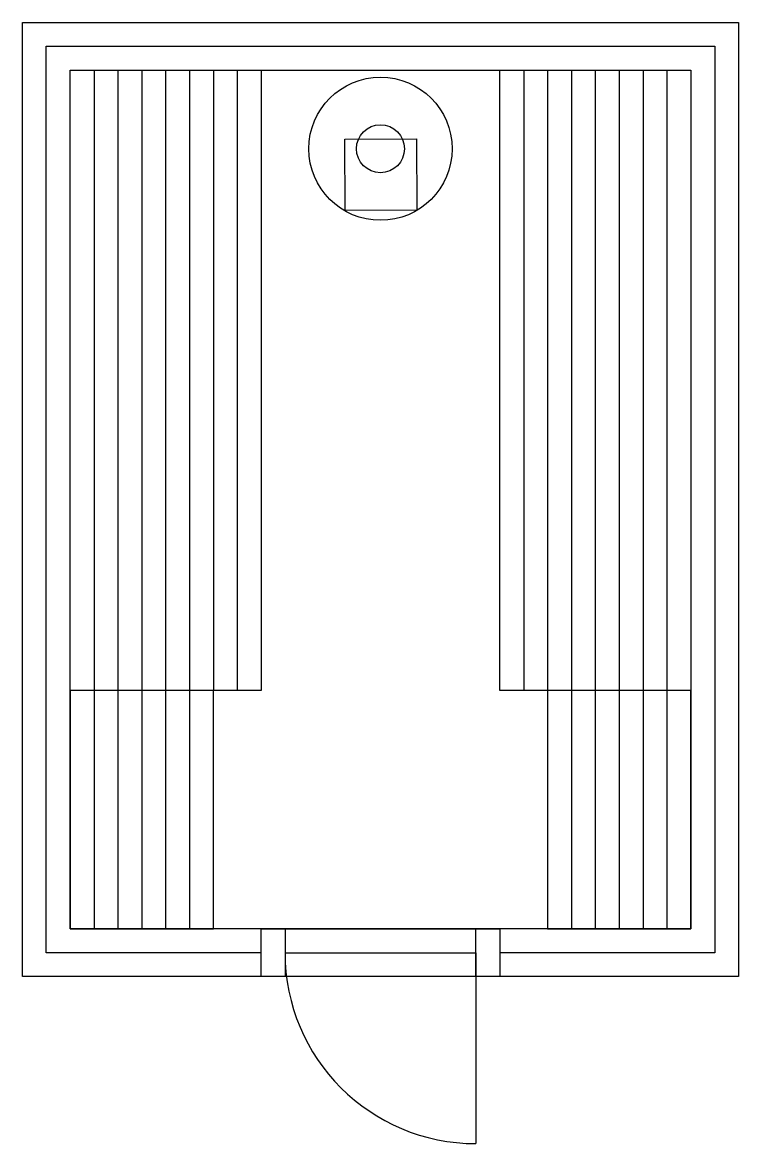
# Model space of a CAD drawing. Header units: millimetres. Extents: x -14813 to 141433, y -60308 to 84383.
# Drawn here: x 33611 to 36611, y 8871 to 13571 of the extents above; entities that cross this region are included whole.
import ezdxf

# ---------------------------------------------------------------- set-up
doc = ezdxf.new("R2010")
doc.units = ezdxf.units.MM
for name, color, linetype, lineweight in [('двери', 5, 'Continuous', 25), ('мебель', 44, 'Continuous', 25), ('оборудование', 30, 'Continuous', 25), ('стены', 7, 'Continuous', 25)]:
    doc.layers.add(name, color=color, linetype=linetype, lineweight=lineweight)

msp = doc.modelspace()

# ---------------------------------------------------------------- linework, layer by layer
at = {"layer": 'двери'}
for p, q in [((34710.9, 9671.4), (35510.9, 9671.4)), ((35510.9, 9671.4), (35510.9, 8871.4))]:
    msp.add_line(p, q, dxfattribs=at)
for points in [[(35110.9, 9771.4), (35610.9, 9771.4), (35610.9, 9571.4), (34610.9, 9571.4), (34610.9, 9771.4), (35610.9, 9771.4)], [(34610.9, 9771.4), (34710.9, 9771.4), (34710.9, 9571.4), (34610.9, 9571.4), (34610.9, 9771.4)], [(35510.9, 9771.4), (35610.9, 9771.4), (35610.9, 9571.4), (35510.9, 9571.4), (35510.9, 9771.4)]]:
    msp.add_lwpolyline(points, dxfattribs=at)
msp.add_arc((35510.9, 9671.4), 800, 180, 270, dxfattribs=at)
at = {"layer": 'мебель'}
for p, q in [((33910.9, 13371.4), (33910.9, 10771.4)), ((33910.9, 13371.4), (33910.9, 9771.4)), ((34010.9, 13371.4), (34010.9, 9771.4)), ((34110.9, 13371.4), (34110.9, 10771.4)), ((34110.9, 13371.4), (34110.9, 10771.4)), ((34110.9, 13371.4), (34110.9, 9771.4)), ((34210.9, 13371.4), (34210.9, 9771.4)), ((34310.9, 13371.4), (34310.9, 9771.4)), ((34410.9, 13371.4), (34410.9, 10771.4)), ((34510.9, 13371.4), (34510.9, 10771.4)), ((35710.9, 13371.4), (35710.9, 10771.4)), ((35710.9, 13371.4), (35710.9, 10771.4)), ((35810.9, 13371.4), (35810.9, 10771.4)), ((35910.9, 13371.4), (35910.9, 10771.4)), ((35910.9, 13371.4), (35910.9, 10771.4)), ((35910.9, 13371.4), (35910.9, 9771.4)), ((36010.9, 13371.4), (36010.9, 9771.4)), ((36110.9, 13371.4), (36110.9, 9771.4)), ((36210.9, 13371.4), (36210.9, 9771.4)), ((36310.9, 13371.4), (36310.9, 9771.4))]:
    msp.add_line(p, q, dxfattribs=at)
for points in [[(33810.9, 13371.4), (34610.9, 13371.4), (34610.9, 10771.4), (33810.9, 10771.4), (33810.9, 13371.4)], [(35610.9, 13371.4), (36410.9, 13371.4), (36410.9, 10771.4), (35610.9, 10771.4), (35610.9, 13371.4)], [(33810.9, 9771.4), (34410.9, 9771.4), (34410.9, 10771.4), (33810.9, 10771.4), (33810.9, 9771.4)], [(35810.9, 9771.4), (36410.9, 9771.4), (36410.9, 10771.4), (35810.9, 10771.4), (35810.9, 9771.4)]]:
    msp.add_lwpolyline(points, dxfattribs=at)
at = {"layer": 'оборудование'}
msp.add_lwpolyline([(34961.5, 13082.6), (35261.5, 13084), (35262.8, 12784), (34962.8, 12782.7), (34961.5, 13082.6)], dxfattribs=at)
for radius in [300, 100.5]:
    msp.add_circle((35110.9, 13041.9), radius, dxfattribs=at)
at = {"layer": 'стены'}
for points in [[(33610.9, 13571.4), (36610.9, 13571.4), (36610.9, 9571.4), (33610.9, 9571.4), (33610.9, 13571.4)], [(34610.9, 9671.4), (33710.9, 9671.4), (33710.9, 13471.4), (36510.9, 13471.4), (36510.9, 9671.4), (35610.9, 9671.4)], [(33810.9, 10771.4), (33810.9, 13371.4), (36410.9, 13371.4), (36410.9, 10771.4)], [(36410.9, 10771.4), (36410.9, 9771.4), (33810.9, 9771.4), (33810.9, 10771.4)]]:
    msp.add_lwpolyline(points, dxfattribs=at)

doc.saveas('drawing.dxf')
